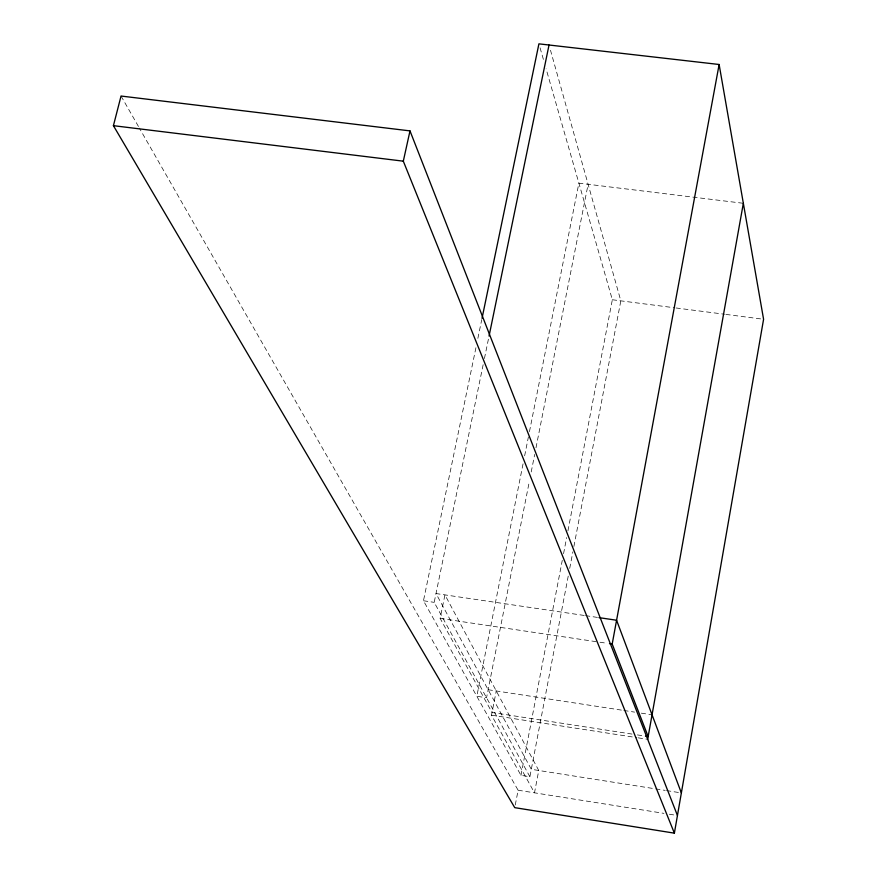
<?xml version="1.0" encoding="UTF-8"?>
<svg xmlns="http://www.w3.org/2000/svg" width="877" height="877" viewBox="0 0 877 877"><rect width="100%" height="100%" fill="white"/><g stroke="black" fill="none" stroke-linecap="round" stroke-linejoin="round"><path stroke-width="0.66" stroke-dasharray="4.38 3.29" d="M475.926 347.741L423.47 600.756L520.971 775.345L529.894 776.748L568.428 575.093M569.71 568.373L572.867 551.863M573.887 546.492L620.828 300.844L550.493 50.263M515.27 804.976L518.11 790.221L139.399 128.141M520.971 775.345L562.267 560.381M563.56 553.661L566.652 537.546M567.945 530.826L612.343 299.748L546.086 68.823M632.01 734.082L492.03 712.486L440.122 618.384L444.946 594.869L538.752 770.488L534.499 792.83L491.504 715.183L496.272 690.955M523.043 463.889L476.814 696.272L486.549 697.763L529.357 481.352M524.643 455.832L528.382 437.02M529.456 431.648L578.886 183.15L743.345 203.289M531.221 471.947L534.674 454.461M536 447.752L588.116 184.28M477.866 338.369L481.747 319.623M529.894 776.748L434.192 602.346L483.326 363.867M484.433 358.507L488.851 337.075M612.343 299.748L674.698 307.794M676.046 307.97L724.523 314.229M725.871 314.404L763.582 319.272M584.235 615.457L436.001 593.554L531.309 769.315L654.461 788.697M585.496 615.643L599.068 617.649M423.47 600.756L434.192 602.346M440.122 618.384L598.64 642.041M599.989 642.238L606.763 643.247M488.149 689.717L622.506 710.271M623.843 710.48L634.597 712.124M641.306 713.154L650.712 714.591M637.393 734.915L644.124 735.956M491.504 715.183L636.91 737.645M638.259 737.853L647.675 739.311M655.678 788.883L665.215 790.385M666.498 790.583L680.015 792.709M518.11 790.221L663.955 813.363M669.337 814.218L674.753 815.084M121.048 96.042L138.719 126.946M540.057 47.797L543.828 60.93"/><path stroke-width="1.32" d="M677.45 815.511L409.998 130.892L121.048 96.042L113.418 125.674L514.755 807.651L674.38 833.15L763.582 319.272L719.129 64.492L538.917 43.85L482.032 318.285M647.675 739.311L743.345 203.289M645.472 736.165L648.169 736.581L612.19 644.058L719.129 64.492M489.059 336.044L549.024 45.012M674.38 833.15L403.31 161.171L409.998 130.892M113.418 125.674L403.31 161.171M599.013 617.638L616.586 620.236L681.363 792.929M609.482 643.652L612.19 644.058"/></g></svg>
